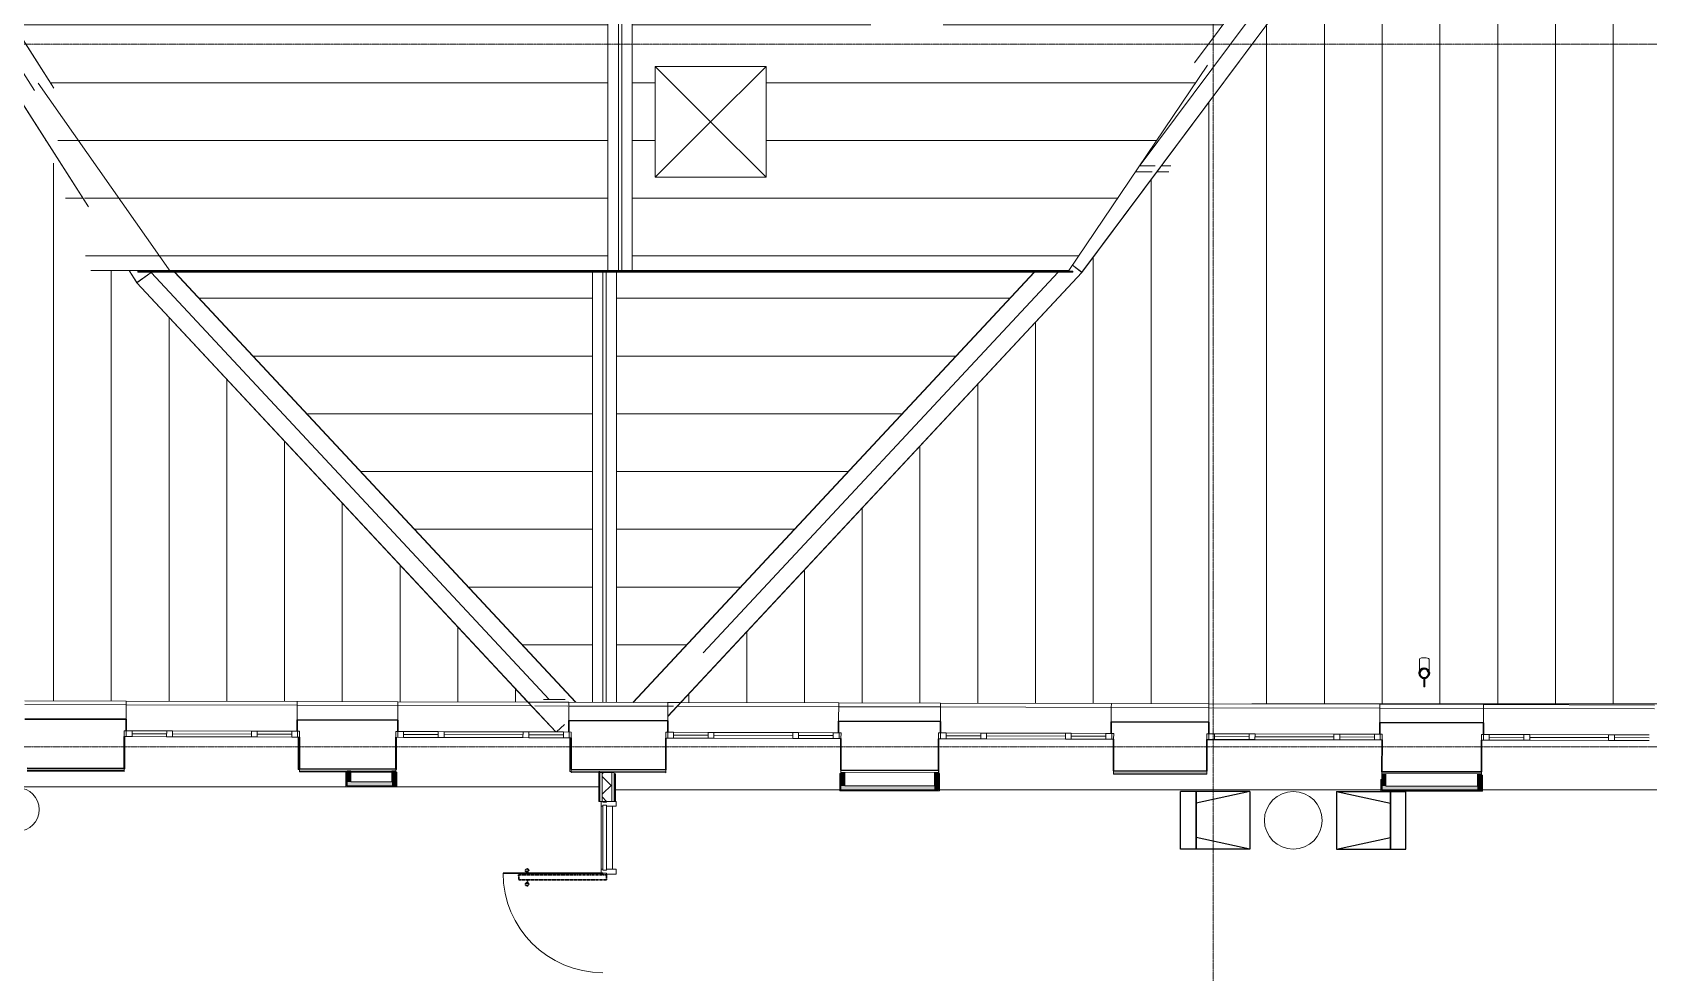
# Model space of a CAD drawing. Header units: millimetres. Extents: x -42533 to 645315, y 3457 to 82611.
# Drawn here: x 168623 to 185411, y 42092 to 51862 of the extents above; entities that cross this region are included whole.
import ezdxf

# ---------------------------------------------------------------- set-up
doc = ezdxf.new("R2010")
doc.units = ezdxf.units.MM
doc.linetypes.add('ADSK_Линия сетки', pattern=[25, 20, -2.5, 0, -2.5])
doc.linetypes.add('ADSK_Штриховая_ш3 п1_5', pattern=[4.5, 3, -1.5])
for name, color, linetype, lineweight in [('_ Окна', 7, 'Continuous', 9), ('Витраж', 7, 'Continuous', 9), ('Воздуховоды', 7, 'Continuous', 18), ('Двери', 7, 'Continuous', 9), ('Каркас', 7, 'Continuous', 18), ('Крыша', 7, 'Continuous', 9), ('Крыша штриховка', 7, 'Continuous', 9), ('Обобщенные модели', 7, 'Continuous', 18), ('Ограждение', 7, 'Continuous', 9), ('Окна', 7, 'Continuous', 9), ('Оси', 253, 'Continuous', 9), ('Панели витража', 7, 'Continuous', 9), ('Перекрытие', 7, 'Continuous', 18), ('Стены внутренние', 7, 'Continuous', 18), ('Стены наружные', 7, 'Continuous', 18), ('Стены несущие', 7, 'Continuous', 30), ('Стены отделка', 7, 'Continuous', 30), ('Стены штриховка', 7, 'Continuous', 9), ('ТХ', 5, 'Continuous', 0), ('ШТРИХОВКА', 252, 'Continuous', 15)]:
    doc.layers.add(name, color=color, linetype=linetype, lineweight=lineweight)
doc.layers.add('Линии', color=7, linetype='Continuous', lineweight=9, true_color=0x00a600)
doc.layers.add('ЭОМ_Лотки рабочие', color=5, linetype='Continuous')

# ---------------------------------------------------------------- blocks, each defined once
blk = doc.blocks.new('Тх 2 этаж')
at = {"color": 252, "true_color": 0x939598}
for p, q in [((37306, 10493), (36586, 10493)), ((36586, 9893), (36586, 10493)), ((37306, 10493), (36746, 10372)), ((36746, 9893), (36746, 10493)), ((37306, 10493), (36746, 10372)), ((36746, 10493), (36746, 9893)), ((37306, 10493), (37306, 9893)), ((37306, 10493), (37306, 9893)), ((38206, 10493), (38926, 10493)), ((38206, 10493), (38766, 10372)), ((38206, 10493), (38206, 9893)), ((38206, 10493), (38766, 10372)), ((38206, 10493), (38206, 9893)), ((38766, 9893), (38766, 10493)), ((38766, 10493), (38766, 9893)), ((38926, 9893), (38926, 10493)), ((37306, 9893), (36746, 10015)), ((37306, 9893), (36746, 10015)), ((38206, 9893), (38766, 10015)), ((38206, 9893), (38766, 10015)), ((37306, 9893), (36586, 9893)), ((37306, 9893), (36586, 9893)), ((38206, 9893), (38926, 9893)), ((38206, 9893), (38926, 9893))]:
    blk.add_line(p, q, dxfattribs=at)
at = {"layer": 'ТХ', "color": 252, "true_color": 0x939598}
blk.add_circle((24506, 10305), 225, dxfattribs=at)
at = {"layer": 'ТХ', "color": 252, "lineweight": 0, "true_color": 0x939598}
blk.add_circle((37756, 10193), 300, dxfattribs=at)
blk = doc.blocks.new('План 2 этажа')
at = {"layer": 'Крыша штриховка'}
h = blk.add_hatch(dxfattribs=at)
h.set_pattern_fill('FP_7', color=8, style=0, pattern_type=2)
h.set_pattern_definition([(0, (3122.9, 338.7), (0, 600), [])])
h.paths.add_polyline_path([(24948.8, 18230.272), (24948.667, 43997.505), (18096.357, 43997.505), (18096.357, 21280.018), (18240.312, 21280.018), (18394.573, 21377.531), (19190.803, 20129.989), (19193.948, 20124.208), (18993.345, 20101.85), (19551.947, 18893.732), (19545.109, 18901.778), (19104.572, 19591.027), (19576.179, 18230.272), (24948.667, 18230.272)])
h.paths.add_polyline_path([(24338.508, 25951.601), (20618.508, 25951.601), (20618.508, 27751.601), (24338.508, 27751.601), (24338.508, 26167.43)])
h.paths.add_polyline_path([(24340.709, 29410.698), (23259.922, 29410.698), (23259.922, 30560.698), (24409.922, 30560.698), (24409.922, 29410.698), (24400.541, 29410.698)])
h.paths.add_polyline_path([(20618.508, 35171.601), (20618.508, 36971.601), (24338.508, 36971.601), (24338.508, 35171.601), (20669.979, 35171.601)])
h.paths.add_polyline_path([(21693.919, 38560.698), (21118.919, 38560.698), (21118.919, 39710.698), (22268.919, 39710.698), (22268.919, 38560.698), (21808.014, 38560.698)])
h = blk.add_hatch(dxfattribs=at)
h.set_pattern_fill('FP_8', color=8, style=0, pattern_type=2)
h.set_pattern_definition([(180, (4673.15, 338.7), (-7e-14, -600), [])])
h.paths.add_polyline_path([(29136.204, 18230.272), (29736.176, 18230.272), (31176.109, 20365.061), (31041.737, 20388.474), (31049.794, 20401.666), (31548.032, 21069.772), (31547.815, 21140.018), (31600.418, 21140.018), (31840.36, 21461.764), (31890.582, 21424.31), (32046.275, 21655.135), (32046.791, 21307.818), (32051.357, 21304.413), (32051.357, 43997.505), (25198.915, 43997.505), (25198.915, 18230.272), (27042.435, 18230.272)])
h.paths.add_polyline_path([(26383.65, 19200.698), (25439.921, 19200.698), (25439.921, 20350.698), (26589.921, 20350.698), (26589.921, 19200.698)])
h.paths.add_polyline_path([(28089.32, 20711.696), (27678.922, 20711.696), (27678.922, 21461.696), (28428.922, 21461.696), (28428.922, 20711.696), (28266.709, 20711.696)])
h.paths.add_polyline_path([(27655.922, 22483.692), (27655.922, 22883.692), (28355.922, 22883.692), (28355.922, 22483.692), (27678.922, 22483.692)])
h.paths.add_polyline_path([(28977.408, 23480.202), (28964.045, 23480.202), (28964.045, 27680.202), (29353.244, 27680.202), (29353.244, 23480.202), (28979.121, 23480.202)])
h.paths.add_polyline_path([(27655.922, 23983.7), (27550.923, 23983.7), (27550.923, 27393.7), (28460.923, 27393.7), (28460.923, 23983.7), (27715.359, 23983.7)])
h.paths.add_polyline_path([(30057.639, 26149.666), (30023.315, 26149.666), (30023.315, 34549.666), (30412.514, 34549.666), (30412.514, 26149.666), (30183.088, 26149.666)])
h.paths.add_polyline_path([(27989.248, 29052.618), (25770.565, 29052.618), (25770.565, 30852.618), (29489.207, 30852.618), (29489.207, 29052.618), (28089.32, 29052.618)])
h.paths.add_polyline_path([(29126.052, 33477.578), (29122.646, 33477.578), (29122.646, 41877.578), (29511.846, 41877.578), (29511.846, 33477.578), (29127.757, 33477.578)])
h.paths.add_polyline_path([(27655.922, 35838.702), (27655.922, 36238.702), (28355.922, 36238.702), (28355.922, 35838.702), (28089.32, 35838.702)])
h.paths.add_polyline_path([(27550.923, 37423.7), (27550.923, 42023.7), (28460.923, 42023.7), (28460.923, 37423.7), (27854.654, 37423.7)])
h = blk.add_hatch(dxfattribs=at)
h.set_pattern_fill('FP_9', color=8, style=0, pattern_type=2)
h.set_pattern_definition([(270, (842.4, -16860.6), (600, 4e-14), [])])
h.paths.add_polyline_path([(33323.741, 13727.567), (38561.401, 13727.567), (38561.401, 13870.523), (38536.457, 13870.23), (38450.578, 21210.018), (38450.578, 21260.018), (38561.401, 21260.018), (38561.401, 21280.018), (32084.069, 21280.018), (32132.058, 21244.23), (30695.26, 19317.578), (30795.993, 19317.578), (30775.173, 19257.578), (30650.515, 19257.578), (29869.541, 18211.892), (29870.689, 18210.718), (25704.645, 13743.182), (31635.996, 13727.567), (32964.784, 13727.567)])
h.paths.add_polyline_path([(11561.357, 13740.416), (11561.357, 13740.521), (11526.903, 13740.507)])
h.paths.add_polyline_path([(24101.353, 13747.403), (24081.951, 13775.515), (24089.825, 13775.515), (20054.748, 18104.105), (20056.478, 18105.419), (20054.748, 18104.416), (19974.307, 18230.272), (19576.179, 18230.272), (19104.572, 19591.027), (18087.478, 21182.333), (18240.312, 21280.018), (11501.357, 21280.018), (11501.357, 21221.225), (11611.357, 21221.225), (11611.357, 13801.225), (11561.357, 13801.225), (11561.357, 13780.416), (23901.782, 13747.928)])
h.paths.add_polyline_path([(33423.969, 13905.448), (33421.469, 13905.448), (33420.912, 13996.099), (33403.907, 13999.98), (33385.214, 14015.656), (33375.773, 14035.731), (33376.469, 14192.982), (33379.485, 14197.96), (33383.168, 14200.708), (33394.33, 14204.67), (33409.368, 14207.374), (33426.469, 14208.433), (33451.469, 14206.363), (33464.772, 14202.721), (33472.383, 14198.759), (33474.766, 14196.981), (33476.469, 14192.982), (33476.469, 14033.814), (33465.561, 14013.162), (33447.175, 13999.557), (33431.469, 13994.831), (33430.799, 13905.448), (33425.175, 13905.448)])
h.paths.add_polyline_path([(16661.357, 13905.448), (16656.357, 13905.448), (16655.8, 13996.099), (16638.795, 13999.98), (16620.102, 14015.656), (16610.661, 14035.731), (16611.357, 14192.982), (16614.373, 14197.96), (16618.056, 14200.708), (16629.218, 14204.67), (16644.256, 14207.374), (16661.357, 14208.433), (16686.357, 14206.363), (16699.66, 14202.721), (16707.271, 14198.759), (16709.654, 14196.981), (16711.357, 14192.982), (16711.357, 14033.814), (16700.449, 14013.162), (16682.063, 13999.557), (16666.357, 13994.831), (16665.688, 13905.448), (16662.651, 13905.448)])
h = blk.add_hatch(dxfattribs=at)
h.set_pattern_fill('FP_17', color=8, style=0, pattern_type=2)
h.set_pattern_definition([(0, (-5519.1, -17501.3), (0, 600), [])])
h.paths.add_polyline_path([(24787.128, 13745.598), (24787.128, 18213.151), (20449.206, 18213.151), (24614.843, 13746.051), (24686.946, 13745.861)])
h.paths.add_polyline_path([(24541.952, 13746.243), (24505.147, 13775.515), (24277.729, 13774.829), (24300.5, 13746.879), (24485.034, 13746.393)])
h.paths.add_polyline_path([(24116.076, 13747.364), (24089.825, 13775.515), (24082.748, 13774.361), (24101.353, 13747.403)])
h = blk.add_hatch(dxfattribs=at)
h.set_pattern_fill('FP_18', color=8, style=0, pattern_type=2)
h.set_pattern_definition([(180, (-5154.4, -17501.3), (-7e-14, -600), [])])
h.paths.add_polyline_path([(25517.941, 13743.674), (25938.829, 14260.274), (25290.031, 13744.274), (25472.109, 13743.794)])
h.paths.add_polyline_path([(25208.32, 13744.489), (29375.415, 18213.151), (25037.243, 18213.151), (25037.243, 13744.939), (25139.1, 13744.671)])
at = {"layer": 'Обобщенные модели', "lineweight": 9}
h = blk.add_hatch(dxfattribs=at)
h.set_pattern_fill('FP_23', color=8, style=0, pattern_type=2)
h.set_pattern_definition([(45, (686.36, 338.7), (-106.066, 106.066), [])])
h.paths.add_polyline_path([(33426.469, 13996.831), (33439.41, 13998.534), (33454.602, 14005.933), (33461.825, 14011.475), (33469.771, 14021.831), (33474.766, 14033.89), (33476.469, 14046.831), (33474.766, 14059.772), (33469.771, 14071.831), (33461.825, 14082.186), (33451.469, 14090.132), (33439.41, 14095.127), (33426.469, 14096.831), (33413.528, 14095.127), (33401.469, 14090.132), (33391.114, 14082.186), (33383.168, 14071.831), (33378.173, 14059.772), (33376.469, 14046.831), (33378.173, 14033.89), (33383.168, 14021.831), (33391.114, 14011.475), (33401.469, 14003.529), (33413.528, 13998.534)])
at = {"layer": 'Стены внутренние'}
for points in [[(22238.794, 12918.151), (22278.794, 12918.151), (22278.794, 13031.743), (22238.794, 13031.743)], [(22743.794, 12878.151), (22743.794, 13031.743), (22703.794, 13031.743), (22703.794, 12878.151)], [(27368.784, 12875.559), (27408.784, 12875.559), (27408.784, 13016.942), (27368.784, 13016.942)], [(28378.801, 12835.559), (28378.801, 13016.942), (28338.801, 13016.942), (28338.801, 12835.559)], [(32988.778, 12874.76), (33028.778, 12874.76), (33028.778, 13002.139), (32988.778, 13002.139)], [(34019.755, 12834.76), (34019.755, 13002.139), (33979.755, 13002.139), (33979.755, 12834.76)], [(22703.794, 12878.151), (22703.794, 12918.151), (22238.794, 12918.151), (22238.794, 12878.151), (22331.456, 12878.151)], [(28089.32, 12835.559), (28338.801, 12835.559), (28338.801, 12875.559), (27368.784, 12875.559), (27368.784, 12835.559)], [(33323.741, 12834.76), (33979.755, 12834.76), (33979.755, 12874.76), (32988.778, 12874.76), (32988.778, 12834.76)]]:
    blk.add_hatch(color=8, dxfattribs=at).paths.add_polyline_path(points)
at = {"layer": 'Стены внутренние', "lineweight": 9}
h = blk.add_hatch(dxfattribs=at)
h.set_pattern_fill('FP_4', color=8, style=0, pattern_type=2)
h.set_pattern_definition([(45, (686.36, 338.7), (-106.066, 106.066), []), (135, (686.36, 338.7), (-106.066, -106.066), [])])
h.paths.add_polyline_path([(24948.667, 12715.725), (24988.923, 12715.725), (24988.923, 13015.725), (24888.923, 13015.725), (24888.923, 12715.725)])
at = {"layer": '_ Окна', "color": 8, "lineweight": 18}
for p, q in [((19924.855, 13388.397), (19925.013, 13448.397)), ((19925.013, 13448.397), (20005.012, 13448.186)), ((20005.012, 13448.186), (20004.854, 13388.186)), ((20364.853, 13387.239), (20365.011, 13447.238)), ((20365.011, 13447.238), (20425.011, 13447.08)), ((20425.011, 13447.08), (20424.853, 13387.081)), ((21244.85, 13384.922), (21245.008, 13444.922)), ((21245.008, 13444.922), (21305.008, 13444.764)), ((21305.008, 13444.764), (21304.85, 13384.764)), ((21665.007, 13443.816), (21664.849, 13383.816)), ((21745.006, 13443.605), (21665.007, 13443.816)), ((21744.848, 13383.606), (21745.006, 13443.605)), ((22745.845, 13380.97), (22746.003, 13440.97)), ((22746.003, 13440.97), (22826.003, 13440.759)), ((22826.003, 13440.759), (22825.845, 13380.76)), ((23185.843, 13379.812), (23186.001, 13439.812)), ((23186.001, 13439.812), (23246.001, 13439.654)), ((23246.001, 13439.654), (23245.843, 13379.654)), ((24065.84, 13377.495), (24065.998, 13437.495)), ((24065.998, 13437.495), (24125.998, 13437.337)), ((24125.998, 13437.337), (24125.84, 13377.337)), ((24485.997, 13436.389), (24485.839, 13376.39)), ((24565.997, 13436.179), (24485.997, 13436.389)), ((24565.839, 13376.179), (24565.997, 13436.179)), ((25548.835, 13373.591), (25548.993, 13433.591)), ((25548.993, 13433.591), (25628.993, 13433.38)), ((25628.993, 13433.38), (25628.835, 13373.38)), ((25988.834, 13372.433), (25988.992, 13432.433)), ((25988.992, 13432.433), (26048.991, 13432.275)), ((26048.991, 13432.275), (26048.834, 13372.275)), ((20004.854, 13388.186), (19924.855, 13388.397)), ((20424.853, 13387.081), (20364.853, 13387.239)), ((21304.85, 13384.764), (21244.85, 13384.922)), ((21664.849, 13383.816), (21744.848, 13383.606)), ((22825.845, 13380.76), (22745.845, 13380.97)), ((23245.843, 13379.654), (23185.843, 13379.812)), ((24125.84, 13377.337), (24065.84, 13377.495)), ((24485.839, 13376.39), (24565.839, 13376.179)), ((25628.835, 13373.38), (25548.835, 13373.591)), ((26048.834, 13372.275), (25988.834, 13372.433)), ((26868.831, 13370.116), (26868.989, 13430.116)), ((26928.83, 13369.958), (26868.831, 13370.116)), ((26868.989, 13430.116), (26928.988, 13429.958)), ((26928.988, 13429.958), (26928.83, 13369.958)), ((27288.987, 13429.01), (27288.829, 13369.01)), ((27288.829, 13369.01), (27368.829, 13368.8)), ((27368.987, 13428.8), (27288.987, 13429.01)), ((27368.829, 13368.8), (27368.987, 13428.8)), ((28380.825, 13366.136), (28380.983, 13426.135)), ((28460.825, 13365.925), (28380.825, 13366.136)), ((28380.983, 13426.135), (28460.983, 13425.925)), ((28460.983, 13425.925), (28460.825, 13365.925)), ((28820.824, 13364.977), (28820.982, 13424.977)), ((28880.824, 13364.819), (28820.824, 13364.977)), ((28820.982, 13424.977), (28880.982, 13424.819)), ((28880.982, 13424.819), (28880.824, 13364.819)), ((29700.821, 13362.661), (29700.979, 13422.66)), ((29760.821, 13362.503), (29700.821, 13362.661)), ((29700.979, 13422.66), (29760.979, 13422.502)), ((29760.979, 13422.502), (29760.821, 13362.503)), ((30120.977, 13421.555), (30120.819, 13361.555)), ((30120.819, 13361.555), (30200.819, 13361.344)), ((30200.977, 13421.344), (30120.977, 13421.555)), ((30200.819, 13361.344), (30200.977, 13421.344)), ((31168.816, 13358.796), (31168.974, 13418.796)), ((31248.816, 13358.585), (31168.816, 13358.796)), ((31168.974, 13418.796), (31248.973, 13418.585)), ((31248.973, 13418.585), (31248.816, 13358.585)), ((31608.814, 13357.637), (31608.972, 13417.637)), ((31668.814, 13357.48), (31608.814, 13357.637)), ((31608.972, 13417.637), (31668.972, 13417.479)), ((31668.972, 13417.479), (31668.814, 13357.48)), ((32488.811, 13355.321), (32488.969, 13415.321)), ((32548.811, 13355.163), (32488.811, 13355.321)), ((32488.969, 13415.321), (32548.969, 13415.163)), ((32548.969, 13415.163), (32548.811, 13355.163)), ((32908.968, 13414.215), (32908.81, 13354.215)), ((32908.81, 13354.215), (32988.809, 13354.004)), ((32988.967, 13414.004), (32908.968, 13414.215)), ((32988.809, 13354.004), (32988.967, 13414.004)), ((34021.806, 13351.285), (34021.964, 13411.285)), ((34101.806, 13351.074), (34021.806, 13351.285)), ((34021.964, 13411.285), (34101.964, 13411.074)), ((34101.964, 13411.074), (34101.806, 13351.074)), ((34461.804, 13350.127), (34461.962, 13410.126)), ((34521.804, 13349.969), (34461.804, 13350.127)), ((34461.962, 13410.126), (34521.962, 13409.968)), ((34521.962, 13409.968), (34521.804, 13349.969)), ((35341.801, 13347.81), (35341.959, 13407.81)), ((35401.801, 13347.652), (35341.801, 13347.81)), ((35341.959, 13407.81), (35401.959, 13407.652)), ((35401.959, 13407.652), (35401.801, 13347.652))]:
    blk.add_line(p, q, dxfattribs=at)
at = {"layer": '_ Окна', "color": 8}
for p, q in [((19944.855, 13388.344), (19945.013, 13448.344)), ((21724.849, 13383.658), (21725.006, 13443.658)), ((22765.845, 13380.918), (22766.003, 13440.917)), ((24545.839, 13376.232), (24545.997, 13436.231)), ((25568.835, 13373.538), (25568.993, 13433.538)), ((20004.933, 13418.186), (20364.932, 13417.238)), ((20424.932, 13417.08), (21244.929, 13414.922)), ((21304.929, 13414.764), (21664.928, 13413.816)), ((22825.924, 13410.76), (23185.922, 13409.812)), ((23245.922, 13409.654), (24065.919, 13407.495)), ((24125.919, 13407.337), (24485.918, 13406.389)), ((25628.914, 13403.38), (25988.913, 13402.433)), ((26048.913, 13402.275), (26868.91, 13400.116)), ((26928.909, 13399.958), (27288.908, 13399.01)), ((27348.829, 13368.852), (27348.987, 13428.852)), ((28400.825, 13366.083), (28400.983, 13426.083)), ((28460.904, 13395.925), (28820.903, 13394.977)), ((28880.903, 13394.819), (29700.9, 13392.66)), ((29760.9, 13392.502), (30120.898, 13391.555)), ((30180.819, 13361.397), (30180.977, 13421.397)), ((31188.816, 13358.743), (31188.974, 13418.743)), ((31248.894, 13388.585), (31608.893, 13387.637)), ((31668.893, 13387.479), (32488.89, 13385.321)), ((32548.89, 13385.163), (32908.889, 13384.215)), ((32968.81, 13354.057), (32968.968, 13414.057)), ((34041.806, 13351.232), (34041.964, 13411.232)), ((34101.885, 13381.074), (34461.883, 13380.127)), ((34521.883, 13379.969), (35341.88, 13377.81)), ((35401.88, 13377.652), (35761.879, 13376.704))]:
    blk.add_line(p, q, dxfattribs=at)
at = {"layer": 'Витраж', "color": 8, "lineweight": 18}
for p, q in [((24893.923, 12715.725), (24876.923, 12715.725)), ((24876.923, 12715.725), (24876.923, 12665.725)), ((24876.923, 12665.725), (24893.923, 12665.725)), ((24893.923, 12705.725), (24893.923, 12715.725)), ((24933.923, 12705.725), (24893.923, 12705.725)), ((24893.923, 12675.725), (24933.923, 12675.725)), ((24893.923, 12665.725), (24893.923, 12675.725)), ((25033.923, 12715.725), (24933.923, 12715.725)), ((24933.923, 12715.725), (24933.923, 12705.725)), ((24933.923, 12675.725), (24933.923, 12665.725)), ((24933.923, 12665.725), (25033.923, 12665.725)), ((25033.923, 12665.725), (25033.923, 12715.725))]:
    blk.add_line(p, q, dxfattribs=at)
at = {"layer": 'Витраж', "color": 8}
for p, q in [((24876.923, 12010.725), (24876.923, 12665.725)), ((24993.923, 12010.725), (24993.923, 12665.725))]:
    blk.add_line(p, q, dxfattribs=at)
at = {"layer": 'Витраж', "color": 8, "lineweight": 18, "extrusion": (0, 0, -1)}
for p, q in [((24893.923, 12010.725), (24876.923, 12010.725)), ((24876.923, 12010.725), (24876.923, 11960.725)), ((24876.923, 11960.725), (24893.923, 11960.725)), ((24893.923, 12000.725), (24893.923, 12010.725)), ((24933.923, 12000.725), (24893.923, 12000.725)), ((24893.923, 11960.725), (24893.923, 11970.725)), ((24893.923, 11970.725), (24933.923, 11970.725)), ((25033.923, 12010.725), (24933.923, 12010.725)), ((24933.923, 12010.725), (24933.923, 12000.725)), ((24933.923, 11970.725), (24933.923, 11960.725)), ((24933.923, 11960.725), (25033.923, 11960.725)), ((25033.923, 11960.725), (25033.923, 12010.725))]:
    blk.add_line(p, q, dxfattribs=at)
at = {"layer": 'Воздуховоды', "color": 8}
for p, q in [((25439.921, 20350.698), (26014.921, 19775.698)), ((25439.921, 19200.698), (25439.921, 20350.698)), ((26589.921, 20350.698), (25439.921, 20350.698)), ((25439.921, 19200.698), (25439.921, 20350.698)), ((26589.921, 20350.698), (25439.921, 20350.698)), ((26014.921, 19775.698), (26589.921, 20350.698)), ((26589.921, 20350.698), (26589.921, 19200.698)), ((26589.921, 20350.698), (26589.921, 19200.698)), ((26014.921, 19775.698), (25439.921, 19200.698)), ((26589.921, 19200.698), (26014.921, 19775.698)), ((25439.921, 19200.698), (26589.921, 19200.698)), ((26589.921, 19200.698), (25439.921, 19200.698))]:
    blk.add_line(p, q, dxfattribs=at)
at = {"layer": 'Двери', "color": 8, "lineweight": 30}
blk.add_line((24893.923, 11970.725), (23858.923, 11970.725), dxfattribs=at)
at = {"layer": 'Двери', "color": 8}
blk.add_arc((24893.923, 11970.725), 1035, 180, 270, dxfattribs=at)
at = {"layer": 'Каркас', "color": 8}
for p, q in [((30631.475, 19317.578), (30469.573, 19317.578)), ((30795.993, 19317.578), (30695.26, 19317.578)), ((30429.103, 19257.578), (30601.619, 19257.578)), ((30650.515, 19257.578), (30775.173, 19257.578)), ((20709.075, 18230.272), (20709.075, 18223.151)), ((20779.552, 18223.151), (20779.552, 18230.272)), ((20844.536, 18230.272), (20844.536, 18223.151)), ((22811.28, 18230.272), (22811.28, 18223.151)), ((22881.757, 18223.151), (22881.757, 18230.272)), ((22946.741, 18230.272), (22946.741, 18223.151)), ((24851.608, 18230.272), (24851.608, 18223.151)), ((24922.084, 18223.151), (24922.084, 18230.272)), ((24987.068, 18230.272), (24987.068, 18223.151)), ((25205.734, 18230.272), (25205.734, 18223.15)), ((25270.718, 18230.272), (25270.718, 18223.151)), ((25341.195, 18223.151), (25341.195, 18230.272)), ((28984.635, 18230.272), (28984.632, 18223.204)), ((29049.615, 18223.169), (28984.632, 18223.204)), ((29049.619, 18230.272), (29049.615, 18223.169)), ((29084.854, 18223.151), (29049.615, 18223.169)), ((29120.092, 18223.151), (29120.096, 18230.272))]:
    blk.add_line(p, q, dxfattribs=at)
at = {"layer": 'Крыша', "color": 8}
for p, q in [((29736.176, 18230.272), (31176.109, 20365.061)), ((19576.179, 18230.272), (24948.667, 18230.272)), ((25198.915, 18230.272), (29736.176, 18230.272)), ((24089.825, 13775.515), (24081.951, 13775.515)), ((24505.147, 13775.515), (24277.17, 13775.515)), ((24485.034, 13746.393), (24541.952, 13746.243)), ((31635.996, 13727.567), (38561.401, 13727.567))]:
    blk.add_line(p, q, dxfattribs=at)
at = {"layer": 'Линии', "color": 8}
blk.add_line((20406.891, 18213.151), (19029.037, 20178.225), dxfattribs=at)
at = {"layer": 'Линии', "color": 8, "linetype": 'ADSK_Штриховая_ш3 п1_5', "lineweight": 30}
for p, q in [((24021.563, 11898.635), (24020.837, 11951.635)), ((24020.837, 11951.635), (24933.923, 11951.635)), ((24113.269, 11951.635), (24108.121, 11996.34)), ((24933.923, 11951.635), (24933.923, 11898.635)), ((24933.923, 11898.635), (24021.563, 11898.635)), ((24113.269, 11899.137), (24108.121, 11854.432))]:
    blk.add_line(p, q, dxfattribs=at)
for centre in [(24108.121, 11996.34), (24108.121, 11854.432)]:
    blk.add_circle(centre, 17, dxfattribs=at)
at = {"layer": 'Обобщенные модели', "color": 8}
for p, q in [((33376.469, 14192.982), (33376.469, 14150.478)), ((33476.469, 14150.478), (33476.469, 14192.982)), ((33421.469, 13995.972), (33421.469, 13905.448)), ((33431.469, 13905.448), (33431.469, 13995.972)), ((33431.469, 13905.448), (33421.469, 13905.448))]:
    blk.add_line(p, q, dxfattribs=at)
at = {"layer": 'Обобщенные модели', "color": 8, "flags": 128}
for points in [[(33376.469, 14059.847), (33376.469, 14061.118), (33376.469, 14063.781), (33376.469, 14066.658), (33376.469, 14069.742), (33376.469, 14073.03), (33376.469, 14076.516), (33376.469, 14080.195), (33376.469, 14084.06), (33376.469, 14088.105), (33376.469, 14092.325), (33376.469, 14096.711), (33376.469, 14101.258), (33376.469, 14105.958), (33376.469, 14110.803), (33376.469, 14115.785), (33376.469, 14120.898), (33376.469, 14126.131), (33376.469, 14131.478), (33376.469, 14136.93), (33376.469, 14142.477), (33376.469, 14148.111), (33376.469, 14150.478)], [(33476.469, 14150.478), (33476.469, 14144.81), (33476.469, 14139.226), (33476.469, 14133.733), (33476.469, 14128.342), (33476.469, 14123.06), (33476.469, 14117.896), (33476.469, 14112.859), (33476.469, 14107.956), (33476.469, 14103.194), (33476.469, 14098.583), (33476.469, 14094.129), (33476.469, 14089.839), (33476.469, 14085.721), (33476.469, 14081.78), (33476.469, 14078.023), (33476.469, 14074.456), (33476.469, 14071.085), (33476.469, 14067.916), (33476.469, 14064.952), (33476.469, 14062.2), (33476.469, 14059.847)]]:
    blk.add_lwpolyline(points, dxfattribs=at)
at = {"layer": 'Обобщенные модели', "color": 8}
for radius, start, end in [(52, 90, 270), (50, 167.1428571, 168.996395), (50, 191.003605, 192.8571429), (50, 139.4170009, 143.7992183), (50, 216.2007817, 220.5829991), (50, 113.3059357, 115.7142857), (50, 244.2857143, 246.6940643), (52, 270, 90), (50, 64.2857143, 66.6940643), (50, 293.3059357, 295.7142857), (50, 36.2007817, 40.5829991), (50, 319.4170009, 323.7992183), (50, 11.003605, 12.8571429), (50, 347.1428571, 348.996395)]:
    blk.add_arc((33426.469, 14046.831), radius, start, end, dxfattribs=at)
at = {"layer": 'Обобщенные модели', "color": 8, "lineweight": 40}
for start, end in [(90, 270), (270, 90)]:
    blk.add_arc((33426.469, 14046.831), 50, start, end, dxfattribs=at)
at = {"layer": 'Обобщенные модели', "color": 8}
for start_param, end_param in [(4.71238898, 6.283185307), (3.141592654, 4.71238898)]:
    blk.add_ellipse((33426.469, 14192.982), major_axis=(-50, 0), ratio=0.309016994, start_param=start_param, end_param=end_param, dxfattribs=at)
at = {"layer": 'Ограждение', "color": 8}
for p, q in [((24948.8, 43997.505), (24948.8, 18230.272)), ((25056.865, 43997.505), (25056.865, 18230.272)), ((25090.85, 18230.272), (25090.85, 43997.505)), ((25198.915, 43997.505), (25198.915, 18230.272)), ((19193.948, 20124.208), (18392.878, 21377.531)), ((18394.081, 21378.3), (19184.259, 20142.018)), ((30475.078, 19325.739), (31986.654, 21352.665)), ((18087.478, 21182.333), (19545.109, 18901.778)), ((18088.682, 21183.102), (19551.947, 18893.732)), ((18240.312, 21280.018), (18993.345, 20101.85)), ((29869.262, 18212.357), (32130.913, 21245.084)), ((29870.275, 18211.325), (32132.058, 21244.23)), ((31548.04, 21067.393), (31041.737, 20388.474)), ((31049.794, 20401.666), (31548.032, 21069.772)), ((19974.307, 18230.272), (20054.748, 18104.416)), ((19976.002, 18230.272), (20055.802, 18105.419)), ((20054.748, 18104.416), (20108.236, 18142.62)), ((20055.041, 18104.385), (20202.359, 18210.272)), ((20202.359, 18210.272), (20055.802, 18105.419)), ((20189.576, 18230.272), (20194.128, 18223.151)), ((20200.519, 18213.151), (20202.359, 18210.272)), ((20202.359, 18210.272), (20205.79, 18213.151)), ((20202.359, 18210.272), (24337.837, 13775.515)), ((20217.706, 18223.151), (20226.191, 18230.272)), ((20437.928, 18223.151), (20431.287, 18230.272)), ((20433.24, 18230.272), (20439.881, 18223.151)), ((24612.886, 13746.056), (20447.253, 18213.151)), ((20449.206, 18213.151), (24614.843, 13746.051)), ((24787.128, 18213.151), (24787.128, 13745.598)), ((24895.193, 18213.151), (24895.193, 13745.313)), ((24929.178, 13745.224), (24929.178, 18213.151)), ((25056.865, 18230.272), (24948.8, 18230.272)), ((25037.243, 18213.151), (25037.243, 13744.939)), ((25073.857, 18230.272), (25056.865, 18230.272)), ((25090.85, 18230.272), (25073.857, 18230.272)), ((25198.915, 18230.272), (25090.85, 18230.272)), ((25208.32, 13744.489), (29375.415, 18213.151)), ((29377.368, 18213.151), (25210.268, 13744.484)), ((25569.427, 13598.178), (29870.689, 18210.718)), ((25569.432, 13600.278), (29869.69, 18211.74)), ((25938.829, 14260.274), (29624.946, 18213.151)), ((29384.74, 18223.151), (29391.381, 18230.272)), ((29393.333, 18230.272), (29386.693, 18223.151)), ((29634.271, 18223.151), (29640.912, 18230.272)), ((29773.83, 18286.096), (29869.69, 18211.74)), ((29869.262, 18212.357), (29773.872, 18286.158)), ((29858.093, 18220.735), (29870.275, 18211.325)), ((29870.275, 18211.325), (29869.262, 18212.357)), ((29869.69, 18211.74), (29870.689, 18210.718)), ((20054.01, 18103.397), (20055.041, 18104.385)), ((20054.01, 18103.397), (24116.076, 13747.364)), ((20055.802, 18105.419), (20054.748, 18104.416)), ((20055.041, 18104.385), (24407.826, 13436.595)), ((24116.82, 13746.566), (24405.868, 13436.6)), ((24496.261, 13513.298), (24413.99, 13436.579))]:
    blk.add_line(p, q, dxfattribs=at)
at = {"layer": 'Окна', "color": 8}
for p, q in [((19925.013, 13448.397), (19924.855, 13388.397)), ((20005.012, 13448.186), (19925.013, 13448.397)), ((20005.012, 13448.186), (20365.011, 13447.238)), ((20425.011, 13447.08), (20365.011, 13447.238)), ((20425.011, 13447.08), (21245.008, 13444.922)), ((21305.008, 13444.764), (21245.008, 13444.922)), ((21305.008, 13444.764), (21665.007, 13443.816)), ((21745.006, 13443.605), (21665.007, 13443.816)), ((21744.848, 13383.606), (21745.006, 13443.605)), ((22746.003, 13440.97), (22745.845, 13380.97)), ((22826.003, 13440.759), (22746.003, 13440.97)), ((22826.003, 13440.759), (23186.001, 13439.812)), ((23246.001, 13439.654), (23186.001, 13439.812)), ((23246.001, 13439.654), (24065.998, 13437.495)), ((24125.998, 13437.337), (24065.998, 13437.495)), ((24125.998, 13437.337), (24485.997, 13436.389)), ((24565.997, 13436.179), (24485.997, 13436.389)), ((24565.839, 13376.179), (24565.997, 13436.179)), ((25548.993, 13433.591), (25548.835, 13373.591)), ((25628.993, 13433.38), (25548.993, 13433.591)), ((25628.993, 13433.38), (25988.992, 13432.433)), ((26048.991, 13432.275), (25988.992, 13432.433)), ((26048.991, 13432.275), (26868.989, 13430.116)), ((19924.855, 13388.397), (20004.854, 13388.186)), ((20364.853, 13387.239), (20004.854, 13388.186)), ((20364.853, 13387.239), (20424.853, 13387.081)), ((21244.85, 13384.922), (20424.853, 13387.081)), ((21244.85, 13384.922), (21304.85, 13384.764)), ((21664.849, 13383.816), (21304.85, 13384.764)), ((21664.849, 13383.816), (21744.848, 13383.606)), ((22745.845, 13380.97), (22825.845, 13380.76)), ((23185.843, 13379.812), (22825.845, 13380.76)), ((23185.843, 13379.812), (23245.843, 13379.654)), ((24065.84, 13377.495), (23245.843, 13379.654)), ((24065.84, 13377.495), (24125.84, 13377.337)), ((24485.839, 13376.39), (24125.84, 13377.337)), ((24485.839, 13376.39), (24565.839, 13376.179)), ((25548.835, 13373.591), (25628.835, 13373.38)), ((25988.834, 13372.433), (25628.835, 13373.38)), ((25988.834, 13372.433), (26048.834, 13372.275)), ((26868.831, 13370.116), (26048.834, 13372.275)), ((26868.831, 13370.116), (26928.83, 13369.958)), ((26928.988, 13429.958), (26868.989, 13430.116)), ((27288.829, 13369.01), (26928.83, 13369.958)), ((26928.988, 13429.958), (27288.987, 13429.01)), ((27288.829, 13369.01), (27368.829, 13368.8)), ((27368.987, 13428.8), (27288.987, 13429.01)), ((27368.829, 13368.8), (27368.987, 13428.8)), ((28380.983, 13426.135), (28380.825, 13366.136)), ((28380.825, 13366.136), (28460.825, 13365.925)), ((28460.983, 13425.925), (28380.983, 13426.135)), ((28820.824, 13364.977), (28460.825, 13365.925)), ((28460.983, 13425.925), (28820.982, 13424.977)), ((28820.824, 13364.977), (28880.824, 13364.819)), ((28880.982, 13424.819), (28820.982, 13424.977)), ((29700.821, 13362.661), (28880.824, 13364.819)), ((28880.982, 13424.819), (29700.979, 13422.66)), ((29700.821, 13362.661), (29760.821, 13362.503)), ((29760.979, 13422.502), (29700.979, 13422.66)), ((30120.819, 13361.555), (29760.821, 13362.503)), ((29760.979, 13422.502), (30120.977, 13421.555)), ((30120.819, 13361.555), (30200.819, 13361.344)), ((30200.977, 13421.344), (30120.977, 13421.555)), ((30200.819, 13361.344), (30200.977, 13421.344)), ((31168.974, 13418.796), (31168.816, 13358.796)), ((31168.816, 13358.796), (31248.816, 13358.585)), ((31248.973, 13418.585), (31168.974, 13418.796)), ((31608.814, 13357.637), (31248.816, 13358.585)), ((31248.973, 13418.585), (31608.972, 13417.637)), ((31608.814, 13357.637), (31668.814, 13357.48)), ((31668.972, 13417.479), (31608.972, 13417.637)), ((32488.811, 13355.321), (31668.814, 13357.48)), ((31668.972, 13417.479), (32488.969, 13415.321)), ((32488.811, 13355.321), (32548.811, 13355.163)), ((32548.969, 13415.163), (32488.969, 13415.321)), ((32908.81, 13354.215), (32548.811, 13355.163)), ((32548.969, 13415.163), (32908.968, 13414.215)), ((32908.81, 13354.215), (32988.809, 13354.004)), ((32988.967, 13414.004), (32908.968, 13414.215)), ((32988.809, 13354.004), (32988.967, 13414.004)), ((34021.964, 13411.285), (34021.806, 13351.285)), ((34021.806, 13351.285), (34101.806, 13351.074)), ((34101.964, 13411.074), (34021.964, 13411.285)), ((34461.804, 13350.127), (34101.806, 13351.074)), ((34101.964, 13411.074), (34461.962, 13410.126)), ((34461.804, 13350.127), (34521.804, 13349.969)), ((34521.962, 13409.968), (34461.962, 13410.126)), ((35341.801, 13347.81), (34521.804, 13349.969)), ((34521.962, 13409.968), (35341.959, 13407.81)), ((35341.801, 13347.81), (35401.801, 13347.652)), ((35401.959, 13407.652), (35341.959, 13407.81)), ((35761.8, 13346.704), (35401.801, 13347.652)), ((35401.959, 13407.652), (35761.958, 13406.704))]:
    blk.add_line(p, q, dxfattribs=at)
at = {"layer": 'Оси', "color": 8, "linetype": 'ADSK_Линия сетки'}
for p, q in [((31235.923, -4690.674), (31235.923, 21446.28)), ((-9428.371, 20583.7), (56691.21, 20583.7)), ((-9428.371, 13283.7), (56691.21, 13283.7))]:
    blk.add_line(p, q, dxfattribs=at)
at = {"layer": 'Панели витража', "color": 8, "lineweight": 18}
for p, q in [((24893.923, 12675.725), (24893.923, 12000.725)), ((24933.923, 12675.725), (24893.923, 12675.725)), ((24933.923, 12000.725), (24933.923, 12675.725)), ((24893.923, 12000.725), (24933.923, 12000.725))]:
    blk.add_line(p, q, dxfattribs=at)
at = {"layer": 'Перекрытие', "color": 8}
for p, q in [((19930.988, 13388.381), (19930.988, 13053.228)), ((21730.988, 13048.381), (21730.988, 13383.642)), ((22750.988, 13380.957), (22750.988, 13048.381)), ((24550.988, 13026.217), (24550.988, 13376.218)), ((28383.691, 13366.128), (28383.691, 13004.127)), ((30198.691, 13014.637), (30198.691, 13361.35)), ((32748.689, 13354.637), (31168.805, 13354.637)), ((34021.494, 13232.85), (34021.494, 13014.637)), ((19930.988, 13053.228), (19923.972, 13053.228)), ((21743.966, 13048.381), (21730.988, 13048.381)), ((22750.988, 13048.381), (22744.969, 13048.381)), ((24564.917, 13026.217), (24550.988, 13026.217)), ((27369.289, 13016.942), (27369.289, 13018.797)), ((30199.906, 13014.637), (30198.691, 13014.637)), ((17105.8, 12868.15), (22226.794, 12868.15)), ((22755.794, 12868.15), (24851.923, 12868.15)), ((25025.923, 12835.559), (27356.784, 12835.559)), ((28390.801, 12835.559), (32976.792, 12835.559)), ((34031.755, 12835.559), (35847.386, 12835.559))]:
    blk.add_line(p, q, dxfattribs=at)
at = {"layer": 'Стены внутренние', "color": 8}
blk.add_line((28383.691, 13016.127), (28379.904, 13016.137), dxfattribs=at)
at = {"layer": 'Стены наружные', "color": 8}
for p, q in [((20065.063, 18223.151), (29776.357, 18223.151)), ((20065.063, 18213.151), (20065.063, 18223.151)), ((29776.357, 18213.151), (20065.063, 18213.151)), ((25073.857, 18223.151), (25073.857, 18213.151)), ((29776.357, 18223.151), (29776.357, 18213.151)), ((21720.717, 13713.67), (19945.723, 13718.343)), ((19945.829, 13758.343), (21720.823, 13753.67)), ((24153.468, 13707.266), (22766.714, 13710.916)), ((22766.819, 13750.916), (24116.207, 13747.364)), ((24125.293, 13747.34), (24485.034, 13746.393)), ((24530.83, 13706.272), (24188.961, 13707.172)), ((25629.648, 13703.379), (25569.704, 13703.537)), ((25569.809, 13743.537), (25692.787, 13743.213)), ((27344.698, 13698.864), (25667.435, 13703.28)), ((25705.2, 13743.181), (27344.803, 13738.864)), ((30176.688, 13691.409), (28401.694, 13696.082)), ((28401.799, 13736.082), (30176.793, 13731.409)), ((32964.678, 13684.069), (31189.684, 13688.742)), ((31189.79, 13728.742), (32964.784, 13724.069)), ((35817.668, 13676.558), (34042.675, 13681.231)), ((34042.78, 13721.231), (35817.774, 13716.558)), ((28379.878, 13006.137), (28379.872, 13004.137))]:
    blk.add_line(p, q, dxfattribs=at)
at = {"layer": 'Стены несущие', "color": 8}
for p, q in [((19945.329, 13568.344), (18891.332, 13571.118)), ((18892.332, 13571.116), (19945.329, 13568.344)), ((19945.013, 13448.344), (19945.329, 13568.344)), ((21720.322, 13563.671), (21720.006, 13443.671)), ((21722.322, 13563.665), (21720.322, 13563.671)), ((22766.319, 13560.917), (21722.322, 13563.665)), ((21722.322, 13563.665), (22766.319, 13560.917)), ((22766.003, 13440.917), (22766.319, 13560.917)), ((24541.313, 13556.244), (24540.997, 13436.245)), ((24542.313, 13556.242), (24541.313, 13556.244)), ((25569.309, 13553.538), (24542.313, 13556.242)), ((24542.313, 13556.242), (25569.309, 13553.538)), ((25568.993, 13433.538), (25569.309, 13553.538)), ((27344.303, 13548.865), (27343.987, 13428.865)), ((28401.299, 13546.082), (27344.303, 13548.865)), ((27347.303, 13548.857), (28401.299, 13546.082)), ((28400.983, 13426.083), (28401.299, 13546.082)), ((30176.293, 13541.409), (30175.977, 13421.41)), ((30177.293, 13541.407), (30176.293, 13541.409)), ((31189.29, 13538.743), (30177.293, 13541.407)), ((30177.293, 13541.407), (31189.29, 13538.743)), ((31188.974, 13418.743), (31189.29, 13538.743)), ((32964.283, 13534.07), (32963.968, 13414.07)), ((32967.283, 13534.062), (32964.283, 13534.07)), ((34042.28, 13531.232), (32967.283, 13534.062)), ((32967.283, 13534.062), (34037.28, 13531.245)), ((34041.964, 13411.232), (34042.28, 13531.232)), ((19923.986, 13058.398), (19924.855, 13388.397)), ((21744.848, 13383.606), (21743.98, 13053.607)), ((22744.976, 13050.971), (22745.845, 13380.97)), ((24565.839, 13376.179), (24564.97, 13046.18)), ((25547.966, 13043.592), (25548.835, 13373.591)), ((27368.829, 13368.8), (27367.96, 13038.801)), ((28379.957, 13036.137), (28380.825, 13366.136)), ((30200.819, 13361.344), (30199.95, 13031.345)), ((31167.947, 13028.797), (31168.816, 13358.796)), ((32988.809, 13354.004), (32987.941, 13024.006)), ((34020.937, 13021.286), (34021.806, 13351.285)), ((18914.989, 13061.054), (19923.986, 13058.398)), ((19923.986, 13058.398), (18914.989, 13061.054)), ((21743.98, 13053.607), (22744.976, 13050.971)), ((22744.976, 13050.971), (21743.98, 13053.607)), ((24564.97, 13046.18), (25547.966, 13043.592)), ((25547.966, 13043.592), (24564.97, 13046.18)), ((27367.96, 13038.801), (28379.957, 13036.137)), ((28379.957, 13036.137), (27367.96, 13038.801)), ((30199.95, 13031.345), (31167.947, 13028.797)), ((31167.947, 13028.797), (30199.95, 13031.345)), ((32987.941, 13024.006), (34020.937, 13021.286)), ((34020.937, 13021.286), (32987.941, 13024.006))]:
    blk.add_line(p, q, dxfattribs=at)
at = {"layer": 'Стены отделка', "color": 8, "lineweight": 9}
for p, q in [((19945.723, 13718.343), (18891.727, 13721.118)), ((19945.829, 13758.343), (18891.832, 13761.118)), ((19945.329, 13568.344), (19945.723, 13718.343)), ((19945.723, 13718.343), (19945.829, 13758.343)), ((21720.717, 13713.67), (21720.322, 13563.671)), ((21720.823, 13753.67), (21720.717, 13713.67)), ((21720.717, 13713.67), (21720.717, 13713.67)), ((22766.714, 13710.916), (21720.717, 13713.67)), ((21722.823, 13753.665), (21720.823, 13753.67)), ((22766.819, 13750.916), (21722.823, 13753.665)), ((22766.319, 13560.917), (22766.819, 13750.916)), ((24541.708, 13706.244), (24541.313, 13556.244)), ((24541.813, 13746.243), (24541.708, 13706.244)), ((25569.704, 13703.537), (24541.708, 13706.244)), ((24542.813, 13746.241), (24541.813, 13746.243)), ((25569.809, 13743.537), (24542.813, 13746.241)), ((25569.309, 13553.538), (25569.704, 13703.537)), ((25569.704, 13703.537), (25569.809, 13743.537)), ((27344.803, 13738.864), (27344.303, 13548.865)), ((27344.698, 13698.864), (28401.694, 13696.082)), ((27347.803, 13738.856), (27344.803, 13738.864)), ((28401.799, 13736.082), (27347.803, 13738.856)), ((28401.299, 13546.082), (28401.694, 13696.082)), ((28401.694, 13696.082), (28401.799, 13736.082)), ((30176.688, 13691.409), (30176.293, 13541.409)), ((30176.793, 13731.409), (30176.688, 13691.409)), ((30176.688, 13691.409), (31189.684, 13688.742)), ((31189.79, 13728.742), (30176.793, 13731.409)), ((31189.29, 13538.743), (31189.79, 13728.742)), ((32964.678, 13684.069), (32964.283, 13534.07)), ((32964.784, 13724.069), (32964.678, 13684.069)), ((32964.678, 13684.069), (34042.675, 13681.231)), ((32967.784, 13724.061), (32964.784, 13724.069)), ((34037.78, 13721.244), (32967.784, 13724.061)), ((34037.675, 13681.244), (34042.675, 13681.231)), ((34042.78, 13721.231), (34037.78, 13721.244)), ((34042.28, 13531.232), (34042.675, 13681.231)), ((34042.675, 13681.231), (34042.78, 13721.231)), ((21720.322, 13563.671), (21722.322, 13563.665)), ((24541.313, 13556.244), (24542.313, 13556.242)), ((27344.303, 13548.865), (27347.303, 13548.857)), ((30176.293, 13541.409), (30177.293, 13541.407)), ((32964.283, 13534.07), (32967.283, 13534.062)), ((34037.28, 13531.245), (34042.28, 13531.232)), ((18914.905, 13029.054), (19923.902, 13026.398)), ((18914.937, 13041.054), (19923.933, 13038.398)), ((19923.902, 13026.398), (19923.986, 13058.398)), ((21743.98, 13053.607), (21743.895, 13021.607)), ((21743.895, 13021.607), (22226.794, 13020.336)), ((22744.924, 13030.972), (21743.927, 13033.607)), ((22226.794, 13020.336), (22226.794, 12868.151)), ((22278.794, 13031.743), (22238.794, 13031.743)), ((22238.794, 12878.151), (22238.794, 13031.743)), ((22238.794, 13020.304), (22755.794, 13018.943)), ((22278.794, 12918.151), (22278.794, 13031.743)), ((22703.794, 13031.743), (22703.794, 12918.151)), ((22743.794, 13031.743), (22703.794, 13031.743)), ((22743.794, 13031.743), (22743.794, 12878.151)), ((22744.892, 13018.972), (22744.976, 13050.971)), ((22755.794, 12868.151), (22755.794, 13018.943)), ((24564.97, 13046.18), (24564.886, 13014.18)), ((24564.886, 13014.18), (25547.882, 13011.592)), ((25547.914, 13023.592), (24564.917, 13026.18)), ((24863.923, 13026.254), (24851.923, 13026.254)), ((24851.923, 13026.254), (24851.923, 13025.425)), ((24851.923, 13013.425), (24851.923, 12715.725)), ((24863.923, 13026.254), (24863.923, 12715.725)), ((25013.923, 13015.725), (24863.923, 13015.725)), ((25013.923, 12715.725), (25013.923, 13015.725)), ((25025.923, 13001.938), (25013.923, 13001.938)), ((25025.923, 12715.725), (25025.923, 13001.938)), ((25547.882, 13011.592), (25547.966, 13043.592)), ((27356.784, 13006.83), (27356.784, 12825.559)), ((27367.876, 13006.801), (27356.784, 13006.83)), ((27367.96, 13038.801), (27367.876, 13006.801)), ((27368.784, 13018.799), (27367.908, 13018.801)), ((28379.904, 13016.137), (27368.784, 13018.799)), ((27368.784, 12835.559), (27368.784, 13018.799)), ((27408.784, 13016.942), (27368.784, 13016.942)), ((27408.784, 12875.559), (27408.784, 13016.942)), ((28338.801, 13016.942), (28338.801, 12875.559)), ((28378.801, 13016.942), (28338.801, 13016.942)), ((28378.801, 13016.942), (28378.801, 12835.559)), ((28379.872, 13004.137), (28379.957, 13036.137)), ((28390.801, 13004.108), (28379.872, 13004.137)), ((28390.801, 12825.559), (28390.801, 13004.108)), ((30199.95, 13031.345), (30199.866, 12999.345)), ((30199.866, 12999.345), (31167.863, 12996.797)), ((30199.898, 13011.345), (31167.894, 13008.797)), ((31167.863, 12996.797), (31167.947, 13028.797)), ((32976.778, 12944.035), (32976.778, 12824.76)), ((32987.73, 12944.006), (32976.778, 12944.035)), ((32987.941, 13024.006), (32987.73, 12944.006)), ((32988.778, 13004.003), (32987.888, 13004.006)), ((34020.884, 13001.286), (32988.778, 13004.003)), ((32988.778, 12834.76), (32988.778, 13004.003)), ((33028.778, 13002.139), (32988.778, 13002.139)), ((33028.778, 12874.76), (33028.778, 13002.139)), ((33979.755, 13002.139), (33979.755, 12874.76)), ((34019.755, 13002.139), (33979.755, 13002.139)), ((34019.755, 13002.139), (34019.755, 12834.76)), ((34020.853, 12989.286), (34020.937, 13021.286)), ((34031.755, 12989.258), (34020.853, 12989.286)), ((34031.755, 12824.76), (34031.755, 12989.258)), ((22228.794, 12866.151), (22753.794, 12866.151)), ((22238.794, 12878.151), (22743.794, 12878.151)), ((22703.794, 12918.151), (22278.794, 12918.151)), ((27358.784, 12823.559), (28388.801, 12823.559)), ((27368.784, 12835.559), (28378.801, 12835.559)), ((28338.801, 12875.559), (27408.784, 12875.559)), ((32978.778, 12822.76), (34029.755, 12822.76)), ((32988.778, 12834.76), (34019.755, 12834.76)), ((33979.755, 12874.76), (33028.778, 12874.76)), ((24851.923, 12715.725), (25025.923, 12715.725))]:
    blk.add_line(p, q, dxfattribs=at)
at = {"layer": 'Стены штриховка', "color": 8}
for p, q in [((18914.911, 13031.054), (19923.907, 13028.398)), ((21743.901, 13023.607), (22744.897, 13020.972)), ((22238.794, 13020.304), (22228.794, 13020.33)), ((22228.794, 13020.33), (22228.794, 12866.151)), ((22753.794, 13018.948), (22753.794, 12866.151)), ((24564.891, 13016.18), (25547.888, 13013.592)), ((24851.923, 13015.425), (24851.923, 13025.425)), ((24853.923, 13026.254), (24853.923, 12715.725)), ((24888.923, 12715.725), (24888.923, 13015.725)), ((24988.923, 12715.725), (24988.923, 13015.725)), ((25023.923, 13001.938), (25023.923, 12715.725)), ((27358.784, 12823.559), (27358.784, 13006.825)), ((28388.801, 13004.113), (28388.801, 12823.559)), ((30199.871, 13001.345), (31167.868, 12998.797)), ((32978.778, 12822.76), (32978.778, 12944.029)), ((34029.755, 12989.263), (34029.755, 12822.76)), ((22755.794, 12868.151), (22226.794, 12868.151)), ((22226.794, 12868.151), (22226.794, 12866.151)), ((22226.794, 12866.151), (22228.794, 12866.151)), ((22753.794, 12866.151), (22755.794, 12866.151)), ((22755.794, 12866.151), (22755.794, 12868.151)), ((28390.801, 12825.559), (27356.784, 12825.559)), ((27356.784, 12825.559), (27356.784, 12823.559)), ((27356.784, 12823.559), (27358.784, 12823.559)), ((28388.801, 12823.559), (28390.801, 12823.559)), ((28390.801, 12823.559), (28390.801, 12825.559)), ((34031.755, 12824.76), (32976.778, 12824.76)), ((32976.778, 12824.76), (32976.778, 12822.76)), ((32976.778, 12822.76), (32978.778, 12822.76)), ((34029.755, 12822.76), (34031.755, 12822.76)), ((34031.755, 12822.76), (34031.755, 12824.76))]:
    blk.add_line(p, q, dxfattribs=at)
at = {"layer": 'ЭОМ_Лотки рабочие'}
blk.add_blockref('Тх 2 этаж', (-5689.424, 2325.176), dxfattribs=at)

msp = doc.modelspace()

# ---------------------------------------------------------------- block references
at = {"layer": 'ШТРИХОВКА'}
msp.add_blockref('План 2 этажа', (149653.4, 31156.8), dxfattribs=at)

doc.saveas('drawing.dxf')
